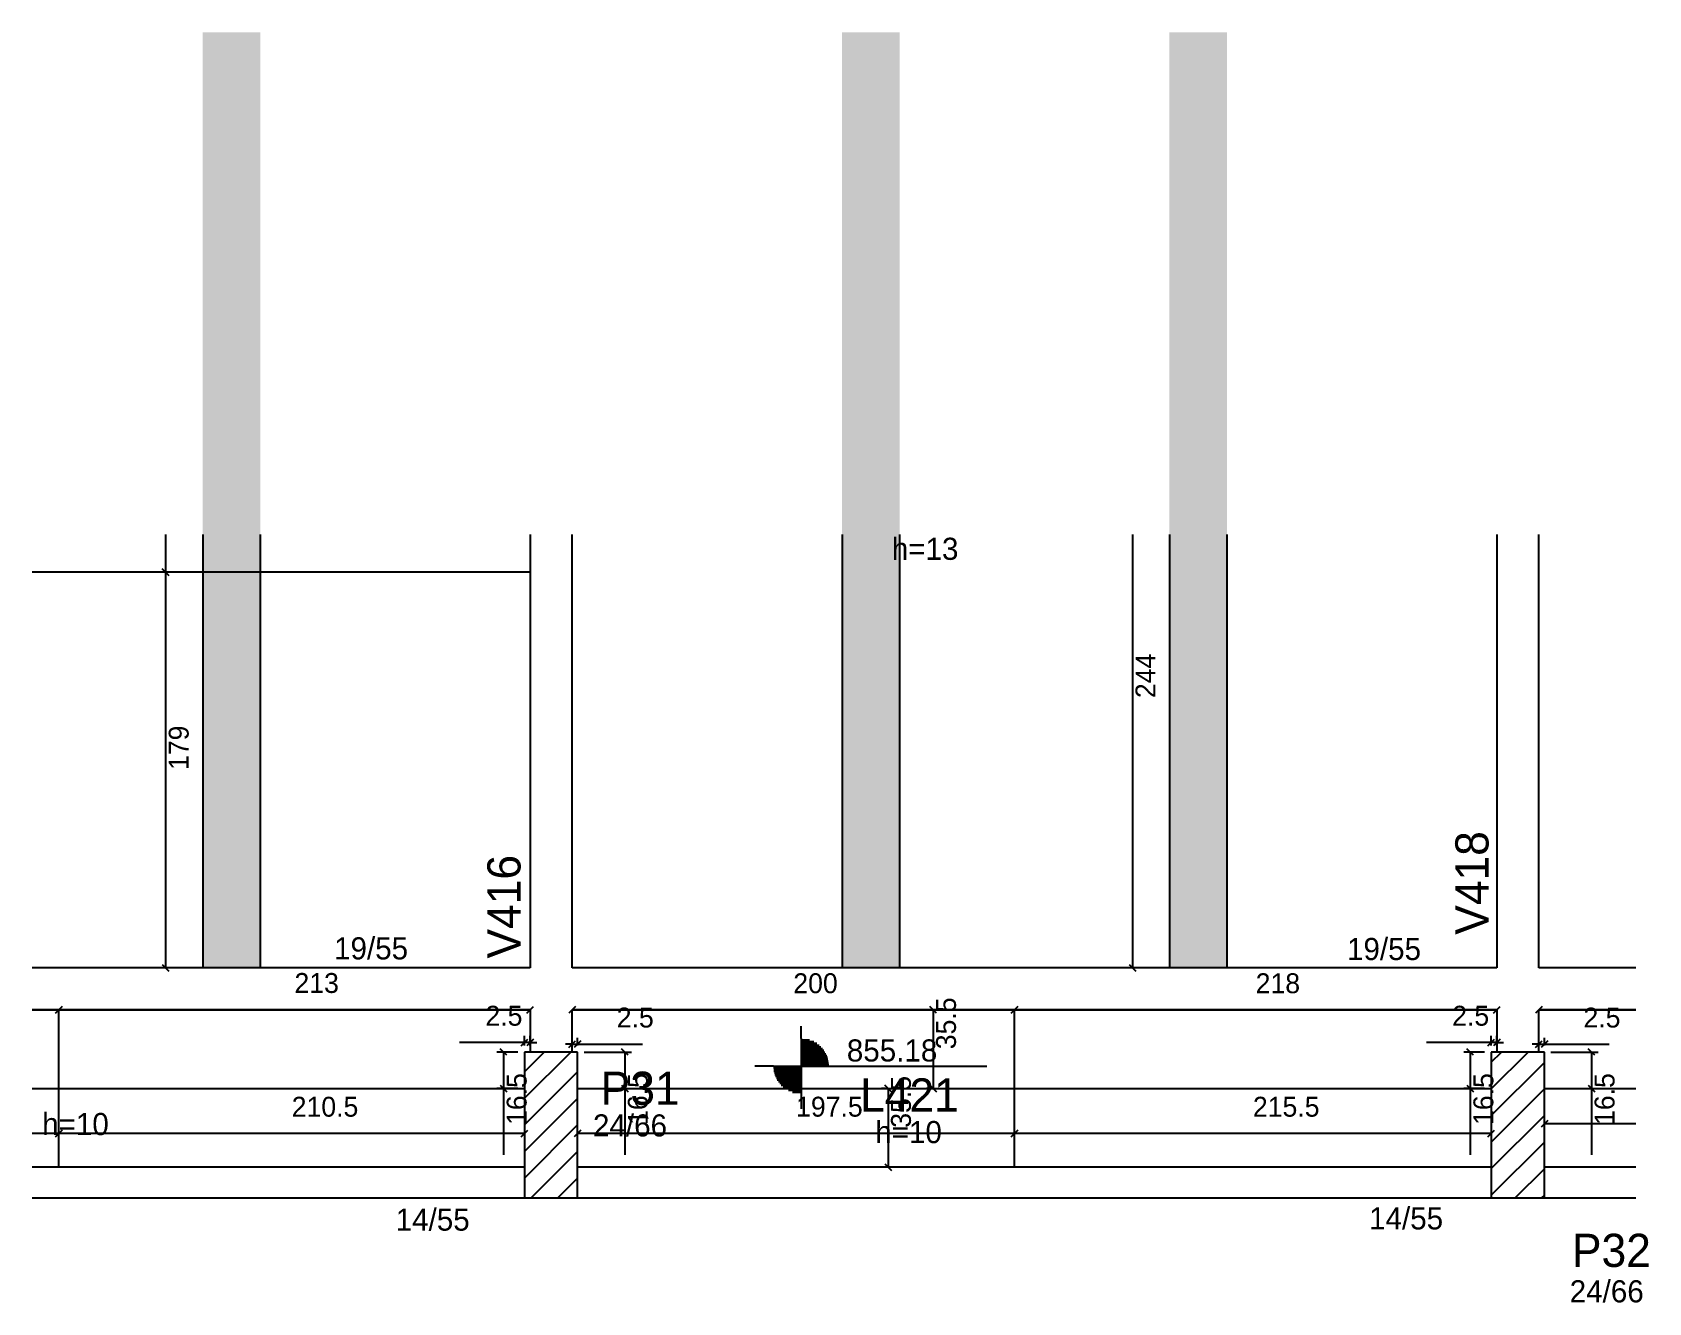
# Model space of a CAD drawing. Header units: metres. Extents: x 3934 to 4665, y 1439 to 2013.
import ezdxf

# ---------------------------------------------------------------- set-up
doc = ezdxf.new("R2010")
doc.units = ezdxf.units.M
for name, color, linetype in [('3', 7, 'Continuous'), ('4', 7, 'Continuous'), ('7', 7, 'Continuous'), ('Hachura', 7, 'Continuous'), ('Painéis', 7, 'Continuous')]:
    doc.layers.add(name, color=color, linetype=linetype)

msp = doc.modelspace()

# ---------------------------------------------------------------- hatches: boundary and pattern name
at = {"layer": 'Hachura'}
h = msp.add_hatch(color=7, dxfattribs=at)
h.dxf.hatch_style = 1
h.paths.add_polyline_path([(4011.48, 1590.12), (4037.48, 1590.12), (4037.48, 2013.12), (4011.48, 2013.12), (4011.48, 1590.12)])
h = msp.add_hatch(color=7, dxfattribs=at)
h.dxf.hatch_style = 1
h.paths.add_polyline_path([(4300.48, 1590.12), (4326.48, 1590.12), (4326.48, 2013.12), (4300.48, 2013.12), (4300.48, 1590.12)])
h = msp.add_hatch(color=7, dxfattribs=at)
h.dxf.hatch_style = 1
h.paths.add_polyline_path([(4448.48, 1590.12), (4474.48, 1590.12), (4474.48, 2013.12), (4448.48, 2013.12), (4448.48, 1590.12)])

# ---------------------------------------------------------------- linework, layer by layer
at = {"layer": '3', "color": 3, "lineweight": 25}
for p, q in [((4282, 1558.25), (4282, 1563.76)), ((4282, 1558.25), (4282, 1533.25)), ((4282, 1557.64), (4285.85, 1557.64)), ((4282, 1556.85), (4287.75, 1556.85)), ((4156.97, 1531.19), (4177.9, 1552.12)), ((4156.97, 1543.21), (4165.88, 1552.12)), ((4282, 1556.06), (4289.07, 1556.06)), ((4282, 1555.27), (4290.1, 1555.27)), ((4282, 1554.47), (4290.95, 1554.47)), ((4282, 1553.68), (4291.66, 1553.68)), ((4282, 1552.89), (4292.26, 1552.89)), ((4282, 1552.09), (4292.77, 1552.09)), ((4282, 1551.3), (4293.2, 1551.3)), ((4282, 1550.51), (4293.56, 1550.51)), ((4282, 1549.72), (4293.85, 1549.72)), ((4593.97, 1535.44), (4610.65, 1552.12)), ((4593.97, 1547.46), (4598.63, 1552.12)), ((4156.97, 1519.17), (4180.97, 1543.17)), ((4269.5, 1545.75), (4261.07, 1545.75)), ((4269.5, 1545.75), (4294.5, 1545.75)), ((4282, 1544.96), (4269.5, 1544.96)), ((4282, 1544.17), (4269.6, 1544.17)), ((4282, 1543.37), (4269.73, 1543.37)), ((4282, 1542.58), (4269.91, 1542.58)), ((4282, 1541.79), (4270.14, 1541.79)), ((4282, 1548.92), (4294.09, 1548.92)), ((4282, 1548.13), (4294.27, 1548.13)), ((4282, 1547.34), (4294.4, 1547.34)), ((4282, 1546.54), (4294.5, 1546.54)), ((4294.5, 1545.75), (4365.92, 1545.75)), ((4593.97, 1523.42), (4617.97, 1547.42)), ((4282, 1540.99), (4270.44, 1540.99)), ((4282, 1540.2), (4270.8, 1540.2)), ((4282, 1539.41), (4271.23, 1539.41)), ((4282, 1538.62), (4271.73, 1538.62)), ((4282, 1537.82), (4272.33, 1537.82)), ((4282, 1537.03), (4273.04, 1537.03)), ((4282, 1536.24), (4273.89, 1536.24)), ((4282, 1535.44), (4274.92, 1535.44)), ((4282, 1534.65), (4276.25, 1534.65)), ((4593.97, 1511.4), (4617.97, 1535.4)), ((4156.97, 1507.15), (4180.97, 1531.15)), ((4282, 1533.86), (4278.15, 1533.86)), ((4282, 1533.25), (4282, 1526.38)), ((4593.97, 1499.38), (4617.97, 1523.38)), ((4156.97, 1495.13), (4180.97, 1519.13)), ((4159.99, 1486.12), (4180.97, 1507.11)), ((4593.97, 1487.36), (4617.97, 1511.36)), ((4604.76, 1486.12), (4617.97, 1499.34)), ((4172.01, 1486.12), (4180.97, 1495.08)), ((4616.78, 1486.12), (4617.97, 1487.31))]:
    msp.add_line(p, q, dxfattribs=at)
for points in [[(4159.47, 1786.07), (4159.47, 1590.12)], [(4178.47, 1590.12), (4178.47, 1786.07)], [(4596.47, 1786.07), (4596.47, 1590.12)], [(4615.47, 1590.12), (4615.47, 1786.07)], [(4159.47, 1590.12), (3934.47, 1590.12)], [(4596.47, 1590.12), (4178.47, 1590.12)], [(4659.33, 1590.12), (4615.47, 1590.12)], [(3934.47, 1571.12), (4159.47, 1571.12)], [(4159.47, 1571.12), (4159.47, 1552.12)], [(4178.47, 1571.12), (4596.47, 1571.12)], [(4178.47, 1552.12), (4178.47, 1571.12)], [(4596.47, 1571.12), (4596.47, 1552.12)], [(4615.47, 1571.12), (4659.33, 1571.12)], [(4615.47, 1552.12), (4615.47, 1571.12)], [(4156.97, 1500.12), (3934.47, 1500.12)], [(4593.97, 1500.12), (4180.97, 1500.12)], [(4659.33, 1500.12), (4617.97, 1500.12)], [(3934.47, 1486.12), (4156.97, 1486.12)], [(4180.97, 1486.12), (4593.97, 1486.12)], [(4617.97, 1486.12), (4659.33, 1486.12)]]:
    msp.add_lwpolyline(points, dxfattribs=at)
at = {"layer": '7', "color": 7, "lineweight": 25}
for points in [[(4180.97, 1552.12), (4156.97, 1552.12)], [(4156.97, 1552.12), (4156.97, 1486.12)], [(4180.97, 1486.12), (4180.97, 1552.12)], [(4617.97, 1552.12), (4593.97, 1552.12)], [(4593.97, 1552.12), (4593.97, 1486.12)], [(4617.97, 1486.12), (4617.97, 1552.12)], [(4156.97, 1486.12), (4180.97, 1486.12)], [(4593.97, 1486.12), (4617.97, 1486.12)]]:
    msp.add_lwpolyline(points, dxfattribs=at)
at = {"layer": 'Painéis', "color": 4, "lineweight": 25}
for p, q in [((3994.73, 1786.07), (3994.73, 1769.12)), ((4431.73, 1786.07), (4431.73, 1590.12)), ((3994.73, 1769.12), (3994.73, 1590.12)), ((3946.47, 1571.12), (3934.47, 1571.12)), ((4159.47, 1571.12), (3946.47, 1571.12)), ((4378.47, 1571.12), (4178.47, 1571.12)), ((4339.44, 1571.12), (4338.69, 1571.12)), ((4341.69, 1571.12), (4341.69, 1535.62)), ((4596.47, 1571.12), (4378.47, 1571.12)), ((4659.33, 1571.12), (4615.47, 1571.12)), ((4156.97, 1556.43), (4127.62, 1556.43)), ((4156.97, 1555.12), (4156.97, 1559.43)), ((4159.47, 1556.43), (4156.97, 1556.43)), ((4159.47, 1555.12), (4159.47, 1559.43)), ((4159.47, 1556.43), (4162.47, 1556.43)), ((4178.47, 1555.12), (4178.47, 1558.6)), ((4180.97, 1555.12), (4180.97, 1558.6)), ((4593.97, 1556.43), (4564.62, 1556.43)), ((4593.97, 1555.12), (4593.97, 1559.43)), ((4596.47, 1556.43), (4593.97, 1556.43)), ((4596.47, 1555.12), (4596.47, 1559.43)), ((4596.47, 1556.43), (4599.47, 1556.43)), ((4615.47, 1555.12), (4615.47, 1558.6)), ((4617.97, 1555.12), (4617.97, 1558.6)), ((4153.97, 1552.12), (4144.5, 1552.12)), ((4147.5, 1552.12), (4147.5, 1535.62)), ((4178.47, 1555.6), (4175.47, 1555.6)), ((4178.47, 1555.6), (4180.97, 1555.6)), ((4180.97, 1555.6), (4210.33, 1555.6)), ((4183.97, 1552.12), (4205.28, 1552.12)), ((4202.28, 1552.12), (4202.28, 1535.62)), ((4590.97, 1552.12), (4581.5, 1552.12)), ((4584.5, 1552.12), (4584.5, 1535.62)), ((4615.47, 1555.6), (4612.47, 1555.6)), ((4615.47, 1555.6), (4617.97, 1555.6)), ((4617.97, 1555.6), (4647.33, 1555.6)), ((4620.97, 1552.12), (4642.28, 1552.12)), ((4639.28, 1552.12), (4639.28, 1535.62)), ((4153.97, 1535.62), (4144.5, 1535.62)), ((4147.5, 1535.62), (4147.5, 1505.65)), ((4183.97, 1535.62), (4205.28, 1535.62)), ((4202.28, 1535.62), (4202.28, 1505.65)), ((4320.2, 1535.62), (4318.31, 1535.62)), ((4321.31, 1535.62), (4321.31, 1500.12)), ((4339.44, 1535.62), (4338.69, 1535.62)), ((4590.97, 1535.62), (4581.5, 1535.62)), ((4584.5, 1535.62), (4584.5, 1505.65)), ((4620.97, 1535.62), (4642.28, 1535.62)), ((4639.28, 1535.62), (4639.28, 1505.65)), ((3946.47, 1515.28), (3934.47, 1515.28)), ((4156.97, 1515.28), (3946.47, 1515.28)), ((4378.47, 1515.28), (4180.97, 1515.28)), ((4593.97, 1515.28), (4378.47, 1515.28)), ((4659.33, 1519.64), (4617.97, 1519.64)), ((4320.2, 1500.12), (4318.31, 1500.12))]:
    msp.add_line(p, q, dxfattribs=at)
at = {"layer": 'Painéis', "color": 200, "lineweight": 25}
for p, q in [((4011.48, 1786.07), (4011.48, 1590.12)), ((4037.48, 1786.07), (4037.48, 1590.12)), ((4300.48, 1786.07), (4300.48, 1590.12)), ((4326.48, 1786.07), (4326.48, 1590.12)), ((4448.48, 1786.07), (4448.48, 1590.12)), ((4474.48, 1786.07), (4474.48, 1590.12)), ((4159.38, 1769.12), (3934.47, 1769.12)), ((3946.47, 1500.12), (3946.47, 1571.12)), ((4378.47, 1500.12), (4378.47, 1571.12)), ((3934.47, 1535.62), (4156.97, 1535.62)), ((4180.97, 1535.62), (4593.97, 1535.62)), ((4617.97, 1535.62), (4659.33, 1535.62))]:
    msp.add_line(p, q, dxfattribs=at)
at = {"layer": 'Painéis', "color": 0, "lineweight": 25}
for p, q in [((3993.23, 1770.62), (3996.23, 1767.62)), ((3996.23, 1767.62), (3993.23, 1770.62)), ((3993.23, 1591.62), (3996.23, 1588.62)), ((4430.23, 1591.62), (4433.23, 1588.62)), ((3947.97, 1572.62), (3944.97, 1569.62)), ((3944.97, 1569.62), (3947.97, 1572.62)), ((4157.97, 1569.62), (4160.97, 1572.62)), ((4179.97, 1572.62), (4176.97, 1569.62)), ((4343.19, 1569.62), (4340.19, 1572.62)), ((4379.97, 1572.62), (4376.97, 1569.62)), ((4376.97, 1569.62), (4379.97, 1572.62)), ((4594.97, 1569.62), (4597.97, 1572.62)), ((4616.97, 1572.62), (4613.97, 1569.62)), ((4155.47, 1554.93), (4158.47, 1557.93)), ((4160.97, 1557.93), (4157.97, 1554.93)), ((4176.97, 1554.1), (4179.97, 1557.1)), ((4182.47, 1557.1), (4179.47, 1554.1)), ((4592.47, 1554.93), (4595.47, 1557.93)), ((4597.97, 1557.93), (4594.97, 1554.93)), ((4613.97, 1554.1), (4616.97, 1557.1)), ((4619.47, 1557.1), (4616.47, 1554.1)), ((4149, 1550.62), (4146, 1553.62)), ((4203.78, 1550.62), (4200.78, 1553.62)), ((4586, 1550.62), (4583, 1553.62)), ((4640.78, 1550.62), (4637.78, 1553.62)), ((4146, 1537.12), (4149, 1534.12)), ((4200.78, 1537.12), (4203.78, 1534.12)), ((4322.81, 1534.12), (4319.81, 1537.12)), ((4340.19, 1537.12), (4343.19, 1534.12)), ((4583, 1537.12), (4586, 1534.12)), ((4637.78, 1537.12), (4640.78, 1534.12)), ((4619.47, 1521.14), (4616.47, 1518.14)), ((3947.97, 1516.78), (3944.97, 1513.78)), ((3944.97, 1513.78), (3947.97, 1516.78)), ((4155.47, 1513.78), (4158.47, 1516.78)), ((4182.47, 1516.78), (4179.47, 1513.78)), ((4379.97, 1516.78), (4376.97, 1513.78)), ((4376.97, 1513.78), (4379.97, 1516.78)), ((4592.47, 1513.78), (4595.47, 1516.78)), ((4319.81, 1501.62), (4322.81, 1498.62))]:
    msp.add_line(p, q, dxfattribs=at)

# ---------------------------------------------------------------- texts
at = {"layer": '3', "color": 3, "lineweight": 25}
for s, p in [('h=13', (4322.99, 1774.62)), ('19/55', (4070.87, 1593.98)), ('19/55', (4528.76, 1593.69)), ('855.18', (4302.66, 1547.82)), ('h=10', (3938.91, 1514.55)), ('24/66', (4187.92, 1513.93)), ('h=10', (4315.5, 1510.92)), ('14/55', (4098.71, 1471.35)), ('14/55', (4538.74, 1471.91)), ('24/66', (4629.43, 1438.93))]:
    msp.add_text(s, height=10, dxfattribs=at).set_placement(p)
at = {"layer": '4', "color": 4, "lineweight": 25}
for s, p in [('V418', (4592.72, 1605.12)), ('V416', (4155.16, 1594.38))]:
    msp.add_text(s, height=15, rotation=90, dxfattribs=at).set_placement(p)
for s, p in [('P31', (4191.39, 1528.24)), ('L421', (4308.65, 1525.21)), ('P32', (4630.44, 1454.95))]:
    msp.add_text(s, height=15, dxfattribs=at).set_placement(p)
at = {"layer": 'Painéis', "color": 240, "lineweight": 25}
for s, p in [('244', (4442.16, 1712.12)), ('179', (4005.14, 1679.62)), ('35.5', (4351.99, 1553.37)), ('16.5', (4157.9, 1519.13)), ('16.5', (4212.68, 1519.13)), ('16.5', (4594.9, 1519.13)), ('16.5', (4649.68, 1519.13)), ('35.5', (4331.62, 1517.87))]:
    msp.add_text(s, height=9, rotation=90, dxfattribs=at).set_placement(p)
for s, p in [('213', (4052.97, 1578.82)), ('200', (4278.47, 1578.71)), ('218', (4487.47, 1578.71)), ('2.5', (4139.29, 1564.02)), ('2.5', (4198.65, 1563.2)), ('2.5', (4576.29, 1564.02)), ('2.5', (4635.65, 1563.2)), ('210.5', (4051.72, 1522.88)), ('197.5', (4279.72, 1522.9)), ('215.5', (4486.22, 1522.88))]:
    msp.add_text(s, height=9, dxfattribs=at).set_placement(p)

doc.saveas('drawing.dxf')
